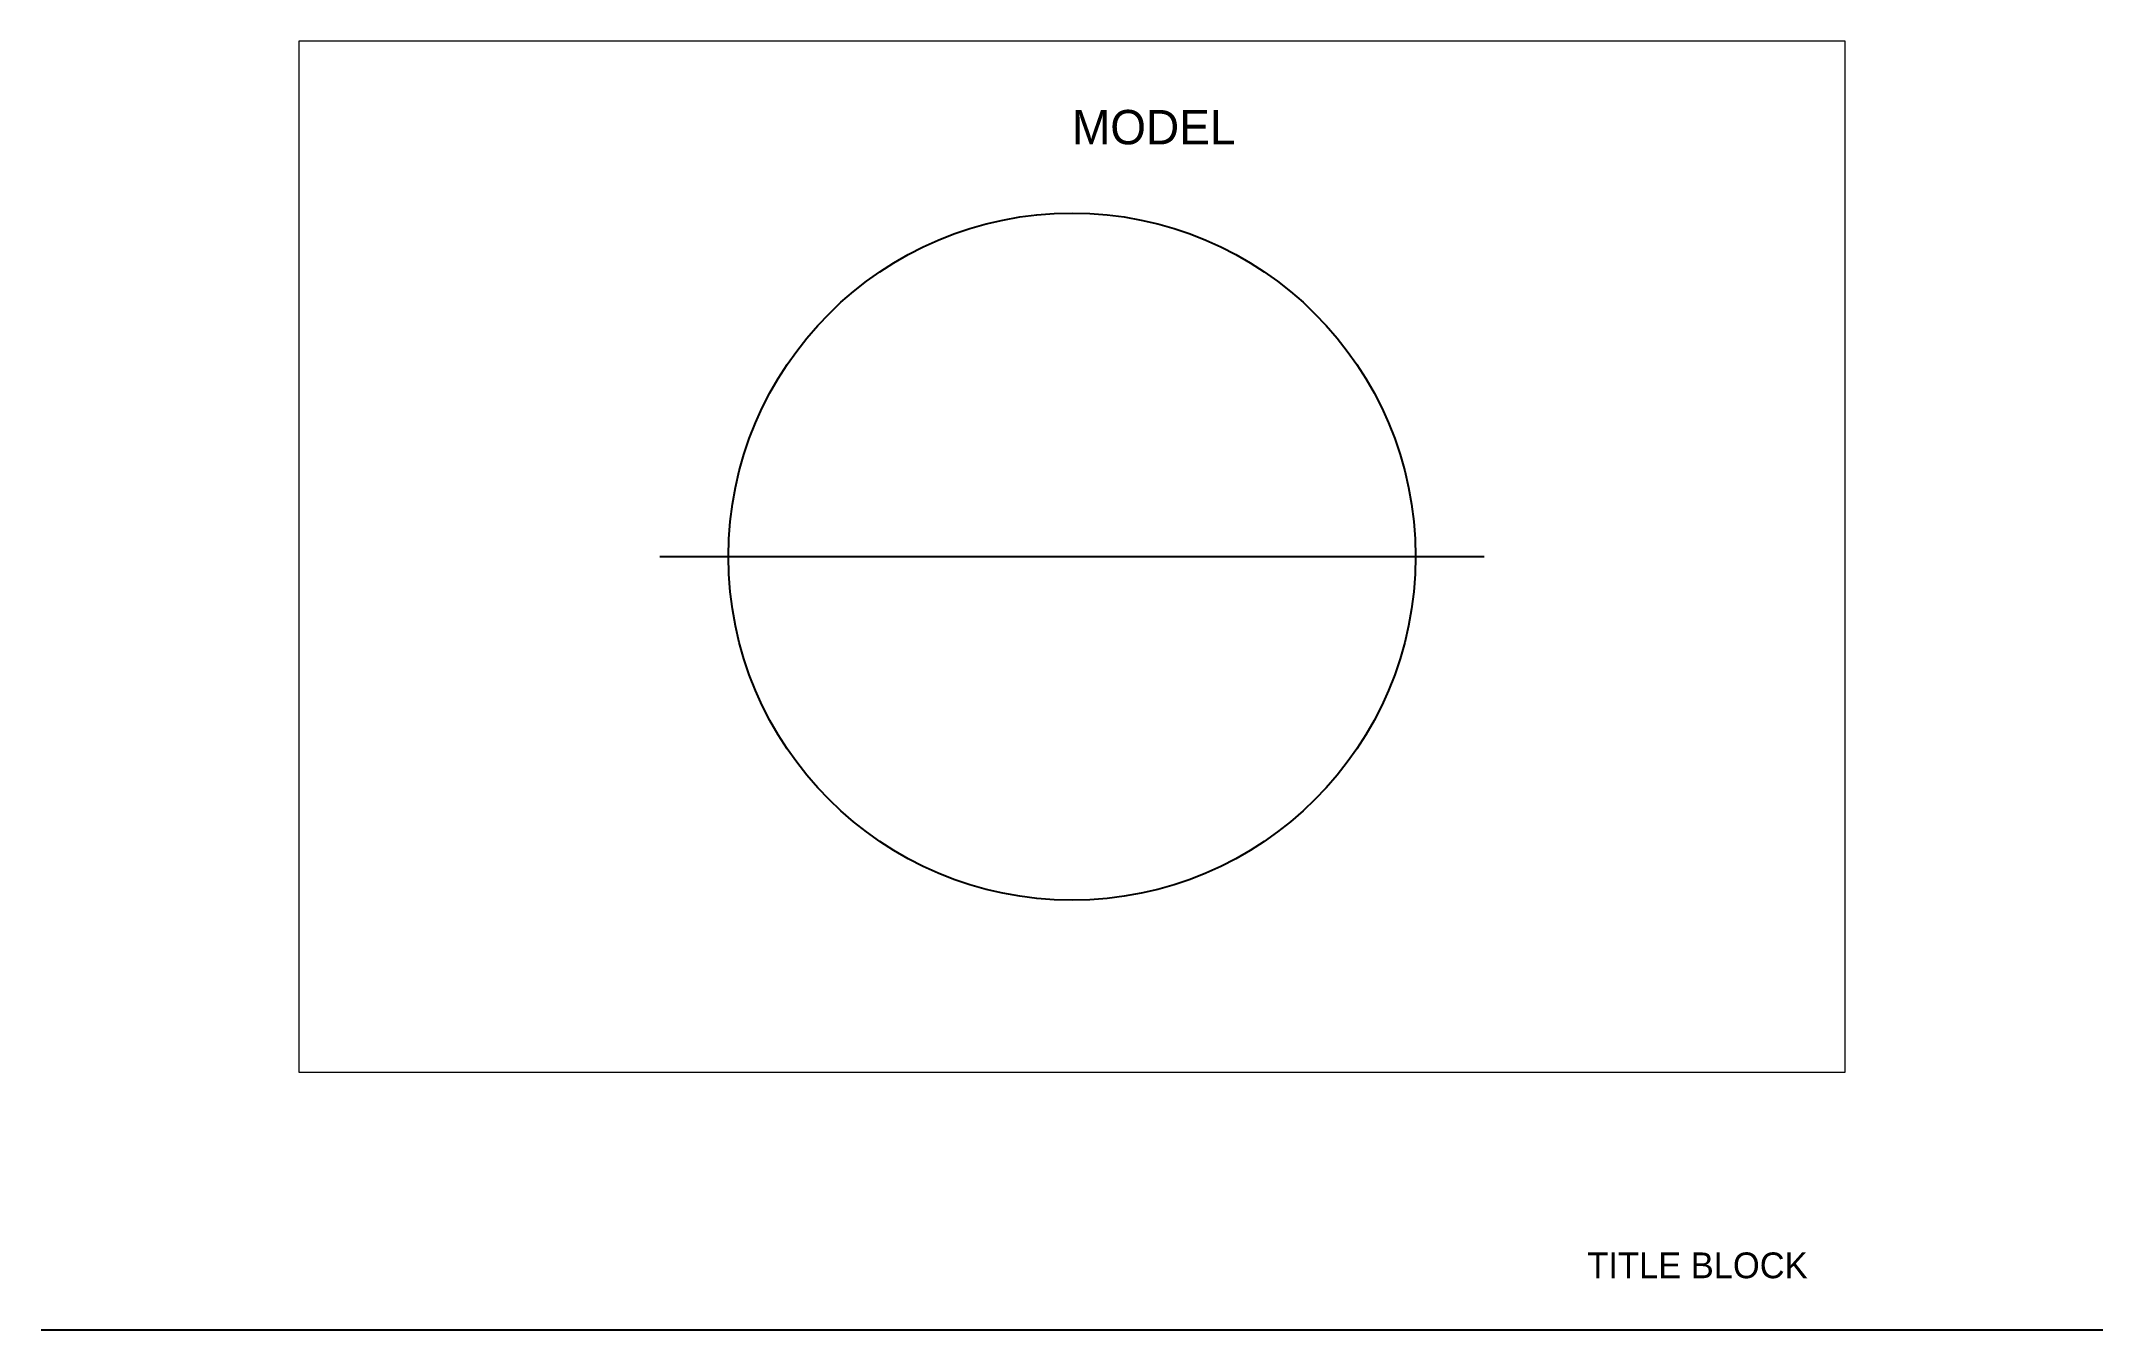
# Paper-space layout 'SHEET-A3' of a CAD drawing. Header units: metres. Extents: x 0 to 400, y 0 to 250.
# The model-space entities are those that its viewports show. They can reach past a viewport. Long polylines and large blocks are cut down to what shows.
import ezdxf

# ---------------------------------------------------------------- set-up
doc = ezdxf.new("R2010")
doc.units = ezdxf.units.M
doc.layers.add('VIEWPORTS', color=7, linetype='Continuous')

msp = doc.modelspace()

# ---------------------------------------------------------------- linework, layer by layer
msp.add_line((-60, 0), (60, 0))
msp.add_circle((0, 0), 50)

# ---------------------------------------------------------------- texts
msp.add_text('MODEL', height=5).set_placement((0, 60))

psp = doc.layouts.new('SHEET-A3')

# ---------------------------------------------------------------- linework, layer by layer
psp.add_line((0, 0), (400, 0))

# ---------------------------------------------------------------- texts
psp.add_text('TITLE BLOCK', height=5).set_placement((300, 10))

# ---------------------------------------------------------------- viewports
at = {"layer": 'VIEWPORTS'}
psp.add_viewport(center=(200, 150), size=(300, 200), view_center_point=(0, 0), view_height=150, dxfattribs=at)

doc.saveas('drawing.dxf')
